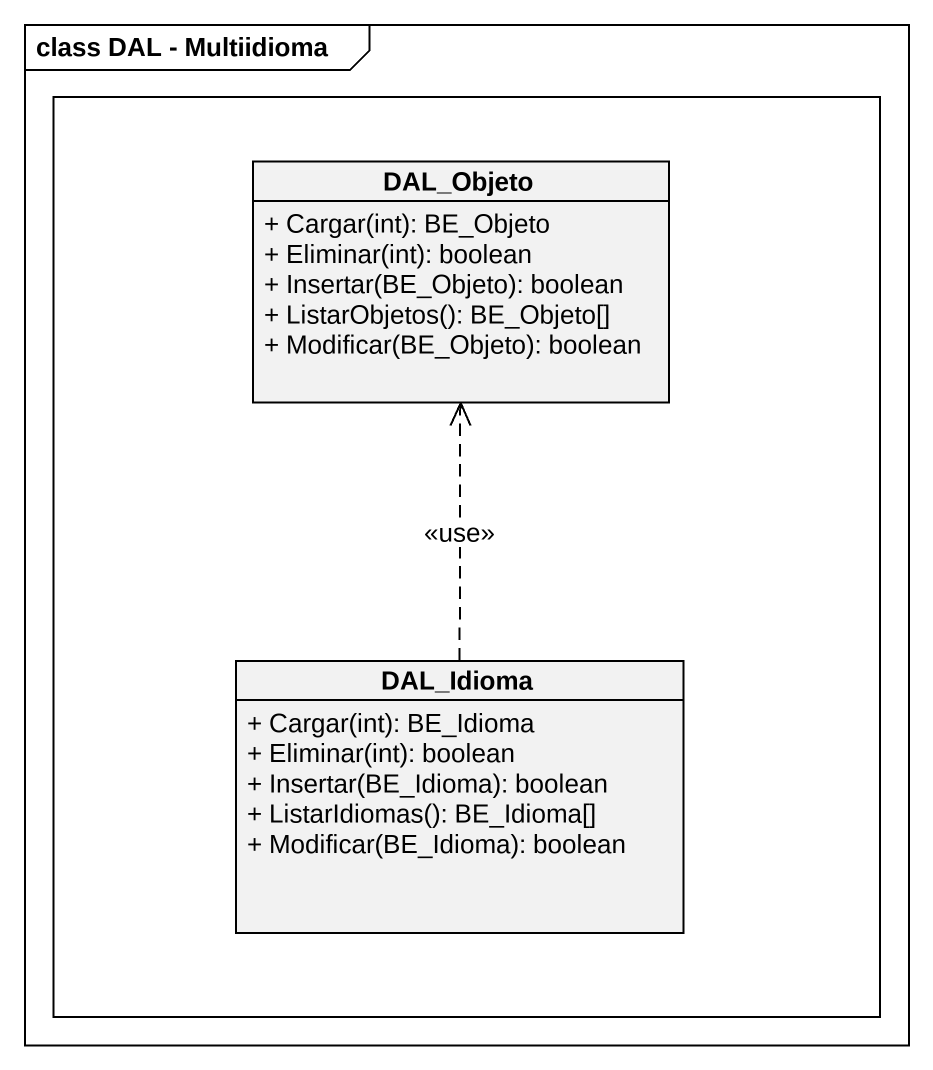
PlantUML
@startuml
mainframe class DAL - Multiidioma
hide circle
hide empty members
skinparam classAttributeIconSize 0
rectangle " " as rectangle1 {
  class DAL_Objeto {
    + Cargar(int): BE_Objeto
    + Eliminar(int): boolean
    + Insertar(BE_Objeto): boolean
    + ListarObjetos(): BE_Objeto[]
    + Modificar(BE_Objeto): boolean
  }
  class DAL_Idioma {
    + Cargar(int): BE_Idioma
    + Eliminar(int): boolean
    + Insertar(BE_Idioma): boolean
    + ListarIdiomas(): BE_Idioma[]
    + Modificar(BE_Idioma): boolean
  }
}
DAL_Idioma .up.> DAL_Objeto : <<use>>
@enduml
